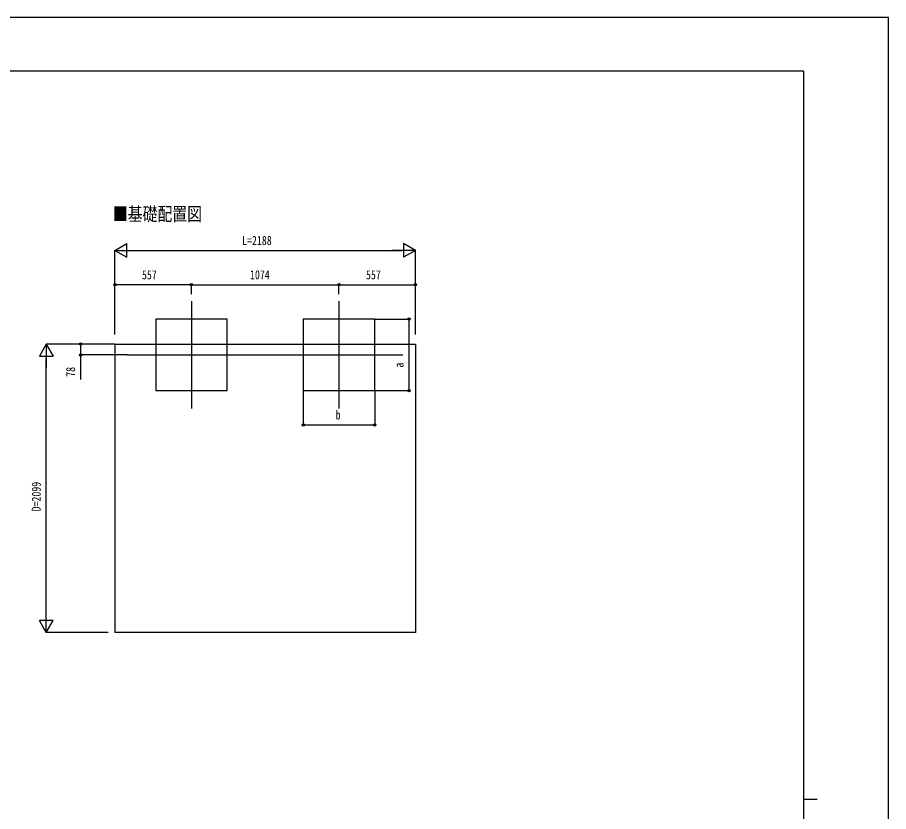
# Model space of a CAD drawing. Units: millimetres, scale not verified. Extents: x -8410 to 8410, y -5940 to 5940.
# Drawn here: x 2068 to 8410, y 159 to 5940 of the extents above; entities that cross this region are included whole.
import ezdxf
from ezdxf.enums import TextEntityAlignment as Align

# ---------------------------------------------------------------- set-up
doc = ezdxf.new("R2010")
doc.units = ezdxf.units.MM
doc.header["$LTSCALE"] = 30
for name, color, linetype in [('0-2_USER1', 3, 'Continuous'), ('0-3_YKK_12', 2, 'Continuous'), ('0-5_YKK_A1', 4, 'Continuous'), ('0-6_YKK_D', 6, 'Continuous'), ('0-7_YKK_ZWAK', 7, 'Continuous')]:
    doc.layers.add(name, color=color, linetype=linetype)
doc.styles.add('ＭＳ ゴシック', font='')
doc.styles.get('ＭＳ ゴシック').set_extended_font_data('MS Gothic')

msp = doc.modelspace()

# ---------------------------------------------------------------- linework, layer by layer
at = {"layer": '0-3_YKK_12'}
for p, q in [((3335.04, 3873.92), (3335.04, 3093.75)), ((4409.04, 3873.92), (4409.04, 3093.75)), ((2870, 3483.83), (4874.07, 3483.83))]:
    msp.add_line(p, q, dxfattribs=at)
at = {"layer": '0-5_YKK_A1'}
for p, q in [((2778.04, 3561.65), (4966.04, 3561.65)), ((2778.04, 3561.65), (2778.04, 1462.65)), ((4966.04, 3561.65), (4966.04, 1462.65)), ((4966.04, 1462.65), (2778.04, 1462.65))]:
    msp.add_line(p, q, dxfattribs=at)
for points in [[(3075.04, 3223.83), (3595.04, 3223.83), (3595.04, 3743.83), (3075.04, 3743.83)], [(4149.04, 3223.83), (4669.04, 3223.83), (4669.04, 3743.83), (4149.04, 3743.83)]]:
    msp.add_lwpolyline(points, close=True, dxfattribs=at)
at = {"layer": '0-6_YKK_D'}
for p, q in [((2778.04, 4243.83), (2864.64, 4293.83)), ((2864.64, 4193.83), (2864.64, 4293.83)), ((4966.04, 4243.83), (4879.44, 4293.83)), ((4879.44, 4293.83), (4879.44, 4193.83)), ((2778.04, 3632.65), (2778.04, 4244.83)), ((2778.04, 4243.83), (2864.64, 4193.83)), ((2778.04, 4243.83), (2951.24, 4243.83)), ((2878.04, 4243.83), (4866.04, 4243.83)), ((4966.04, 4243.83), (4792.83, 4243.83)), ((4966.04, 4243.83), (4879.44, 4193.83)), ((4966.04, 3632.65), (4966.04, 4244.83)), ((2778.04, 3632.65), (2778.04, 3994.83)), ((3335.04, 3993.83), (2778.04, 3993.83)), ((3335.04, 3924.92), (3335.04, 3994.83)), ((3335.04, 3924.92), (3335.04, 3994.83)), ((3335.04, 3993.83), (4409.04, 3993.83)), ((4409.04, 3924.92), (4409.04, 3994.83)), ((4409.04, 3924.92), (4409.04, 3994.83)), ((4409.04, 3993.83), (4966.04, 3993.83)), ((4966.04, 3632.65), (4966.04, 3994.83)), ((4670.04, 3743.83), (4920.04, 3743.83)), ((4919.04, 3223.83), (4919.04, 3743.83)), ((2278.04, 3561.65), (2228.04, 3475.04)), ((2777.04, 3561.65), (2277.04, 3561.65)), ((2278.04, 3561.65), (2328.04, 3475.04)), ((2278.04, 3561.65), (2278.04, 3388.44)), ((2777.04, 3561.65), (2527.04, 3561.65)), ((2228.04, 3475.04), (2328.04, 3475.04)), ((2278.04, 1562.65), (2278.04, 3461.65)), ((2869, 3483.83), (2527.04, 3483.83)), ((4149.04, 3222.83), (4149.04, 2972.83)), ((4669.04, 3222.83), (4669.04, 2972.83)), ((4670.04, 3223.83), (4920.04, 3223.83)), ((4149.04, 2973.83), (4669.04, 2973.83)), ((2278.04, 1462.65), (2278.04, 1635.85)), ((2278.04, 1462.65), (2228.04, 1549.25)), ((2328.04, 1549.25), (2228.04, 1549.25)), ((2278.04, 1462.65), (2328.04, 1549.25)), ((2728.04, 1462.65), (2277.04, 1462.65))]:
    msp.add_line(p, q, dxfattribs=at)
msp.add_lwpolyline([(2528.04, 3561.65), (2528.04, 3483.83), (2528.04, 3304.23)], dxfattribs=at)
for centre in [(2778.04, 3993.83), (3335.04, 3993.83), (3335.04, 3993.83), (4409.04, 3993.83), (4409.04, 3993.83), (4966.04, 3993.83), (4919.04, 3743.83), (2528.04, 3561.65), (2528.04, 3483.83), (4919.04, 3223.83), (4149.04, 2973.83), (4669.04, 2973.83)]:
    msp.add_circle(centre, 8.5, dxfattribs=at)
at = {"layer": '0-7_YKK_ZWAK'}
for p, q in [((7790.04, 5550), (-7809.96, 5550)), ((7790.04, 5550), (7790.04, -5050)), ((7790.04, 250), (7890.04, 250))]:
    msp.add_line(p, q, dxfattribs=at)
msp.add_lwpolyline([(-8410, -5940), (8410, -5940), (8410, 5940), (-8410, 5940)], close=True, dxfattribs=at)

# ---------------------------------------------------------------- texts
at = {"layer": '0-2_USER1', "style": 'ＭＳ ゴシック', "width": 0.8}
msp.add_text('■基礎配置図', height=98.97, dxfattribs=at).set_placement((2763.64, 4430.13), align=Align.BOTTOM_LEFT)
at = {"layer": '0-6_YKK_D', "style": 'ＭＳ ゴシック', "width": 0.8}
for s, p in [('L=2188', (3704.04, 4263.83)), ('557', (2974.94, 4013.83)), ('1074', (3761.64, 4013.83)), ('557', (4605.94, 4013.83)), ('b', (4385.04, 2993.83))]:
    msp.add_text(s, height=65.98, dxfattribs=at).set_placement(p, align=Align.BOTTOM_LEFT)
for s, p in [('78', (2508.04, 3324.23)), ('a', (4899.04, 3390.86)), ('D=2099', (2258.04, 2344.15))]:
    msp.add_text(s, height=65.98, rotation=90, dxfattribs=at).set_placement(p, align=Align.BOTTOM_LEFT)

doc.saveas('drawing.dxf')
